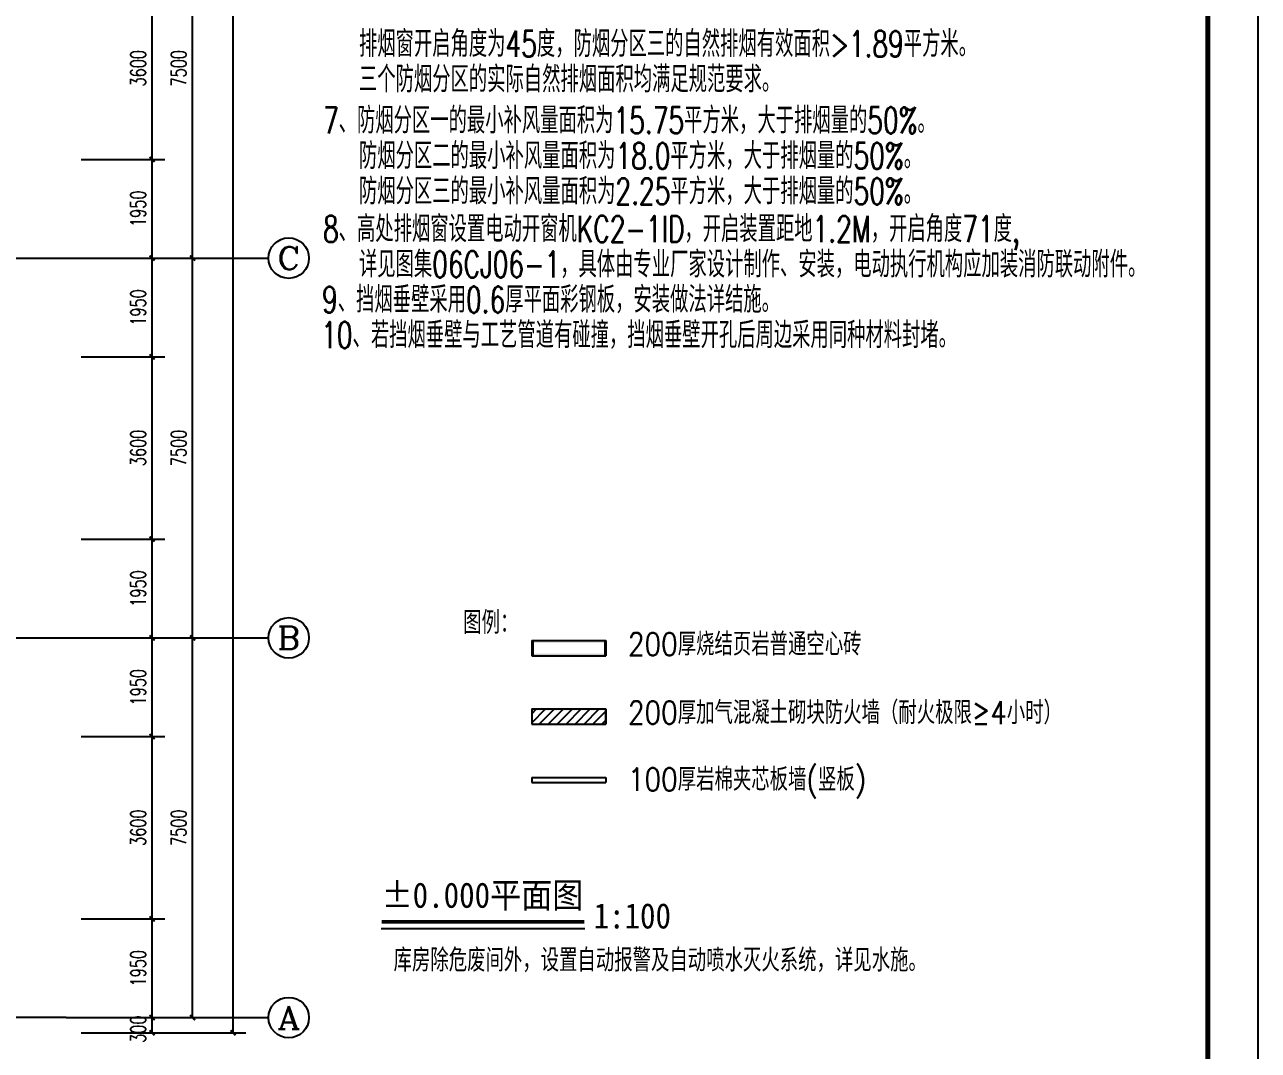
# Model space of a CAD drawing. Extents: x 4267484 to 4395158, y -674551 to -235742.
# Drawn here: x 4360780 to 4385158, y -415623 to -395366 of the extents above; entities that cross this region are included whole.
import ezdxf
from ezdxf.enums import TextEntityAlignment as Align

# ---------------------------------------------------------------- set-up
doc = ezdxf.new("R2010")
doc.units = 0
doc.header["$LTSCALE"] = 1000
doc.header["$MEASUREMENT"] = 0
doc.linetypes.add('DOTE', pattern=[2.42, 2, -0.2, 0.02, -0.2])
doc.layers.get('0').update_dxf_attribs({"linetype": 'CONTINUOUS'})
doc.layers.get('Defpoints').update_dxf_attribs({"linetype": 'CONTINUOUS'})
for name, color, linetype in [('AXIS', 3, 'CONTINUOUS'), ('AXIS_TEXT', 7, 'CONTINUOUS'), ('DOTE', 252, 'CONTINUOUS'), ('PUB_DIM', 3, 'CONTINUOUS'), ('PUB_HATCH', 8, 'CONTINUOUS'), ('PUB_TITLE', 4, 'CONTINUOUS'), ('PUB_WALL', 9, 'CONTINUOUS'), ('WALL', 2, 'CONTINUOUS'), ('WALL-MOVE', 6, 'CONTINUOUS'), ('图名', 15, 'CONTINUOUS')]:
    doc.layers.add(name, color=color, linetype=linetype)
doc.styles.add('_HZTXT', font='txt.shx', dxfattribs={"width": 0.8, "bigfont": 'HZTXT.shx'})
doc.styles.add('_TCH_AXIS', font='COMPLEX', dxfattribs={"bigfont": 'GBCBIG'})
doc.styles.add('_TCH_DIM_T3', font='SIMPLEX', dxfattribs={"width": 0.705882, "bigfont": 'GBCBIG'})
doc.styles.add('COMPLEX', font='COMPLEX')
doc.styles.add('HZ1', font='txt.shx', dxfattribs={"bigfont": 'hzdx.shx'})
doc.styles.add('宋体', font='', dxfattribs={"width": 0.7})
doc.styles.get('宋体').set_extended_font_data('SimSun')
doc.dimstyles.new('_TCH_ARCH&&100', dxfattribs={"dimtxt": 297.5, "dimasz": 100, "dimexe": 250, "dimexo": 300, "dimgap": 126.25, "dimtad": 1, "dimdec": 0, "dimzin": 0, "dimdsep": 46, "dimtxsty": '_TCH_DIM_T3', "dimblk": 'ARCHTICK', "dimcen": 0.09, "dimclrt": 7, "dimazin": 2, "dimtfac": 1, "dimtdec": 0, "dimtix": 1, "dimtmove": 2, "dimatfit": 3, "dimfxl": 0, "dimtolj": 1, "dimtzin": 0, "dimarcsym": 0})

# ---------------------------------------------------------------- blocks, each defined once
blk = doc.blocks.new('_ArchTick')
at = {"color": 0, "linetype": 'ByBlock', "const_width": 0.4}
blk.add_lwpolyline([(-0.5, -0.5), (0.5, 0.5)], dxfattribs=at)
blk = doc.blocks.new('*D127')
at = {"layer": 'Defpoints', "color": 0}
for p in [(4361598, -414977), (4363298, -414977), (4361598, -415277)]:
    blk.add_point(p, dxfattribs=at)
at = {"layer": 'PUB_DIM', "color": 0, "lineweight": -2}
for p, q in [((4361898, -414977), (4363548, -414977)), ((4363298, -415277), (4363298, -414977)), ((4361898, -415277), (4363548, -415277))]:
    blk.add_line(p, q, dxfattribs=at)
at = {"layer": 'PUB_DIM', "color": 0, "lineweight": -2, "xscale": 100, "yscale": 100, "zscale": 100}
for p, rotation in [((4363298, -414977), 90), ((4363298, -415277), 270)]:
    blk.add_blockref('_ArchTick', p, dxfattribs=dict(at, rotation=rotation))
at = {"layer": 'PUB_DIM', "color": 7, "insert": (4363023, -415206), "char_height": 297.5, "attachment_point": 5, "rotation": 90, "style": '_TCH_DIM_T3'}
blk.add_mtext('\\A1;300', dxfattribs=at)
blk = doc.blocks.new('*D128')
at = {"layer": 'Defpoints', "color": 0}
for p in [(4361598, -413027), (4363298, -413027), (4361598, -414977)]:
    blk.add_point(p, dxfattribs=at)
at = {"layer": 'PUB_DIM', "color": 0, "lineweight": -2}
for p, q in [((4361898, -413027), (4363548, -413027)), ((4363298, -414977), (4363298, -413027)), ((4361898, -414977), (4363548, -414977))]:
    blk.add_line(p, q, dxfattribs=at)
at = {"layer": 'PUB_DIM', "color": 0, "lineweight": -2, "xscale": 100, "yscale": 100, "zscale": 100}
for p, rotation in [((4363298, -413027), 90), ((4363298, -414977), 270)]:
    blk.add_blockref('_ArchTick', p, dxfattribs=dict(at, rotation=rotation))
at = {"layer": 'PUB_DIM', "color": 7, "insert": (4363023, -414002), "char_height": 297.5, "attachment_point": 5, "rotation": 90, "style": '_TCH_DIM_T3'}
blk.add_mtext('\\A1;1950', dxfattribs=at)
blk = doc.blocks.new('*D129')
at = {"layer": 'Defpoints', "color": 0}
for p in [(4361598, -409427), (4363298, -409427), (4361598, -413027)]:
    blk.add_point(p, dxfattribs=at)
at = {"layer": 'PUB_DIM', "color": 0, "lineweight": -2}
for p, q in [((4361898, -409427), (4363548, -409427)), ((4363298, -413027), (4363298, -409427)), ((4361898, -413027), (4363548, -413027))]:
    blk.add_line(p, q, dxfattribs=at)
at = {"layer": 'PUB_DIM', "color": 0, "lineweight": -2, "xscale": 100, "yscale": 100, "zscale": 100}
for p, rotation in [((4363298, -409427), 90), ((4363298, -413027), 270)]:
    blk.add_blockref('_ArchTick', p, dxfattribs=dict(at, rotation=rotation))
at = {"layer": 'PUB_DIM', "color": 7, "insert": (4363023, -411227), "char_height": 297.5, "attachment_point": 5, "rotation": 90, "style": '_TCH_DIM_T3'}
blk.add_mtext('\\A1;3600', dxfattribs=at)
blk = doc.blocks.new('*D130')
at = {"layer": 'Defpoints', "color": 0}
for p in [(4361598, -407477), (4363298, -407477), (4361598, -409427)]:
    blk.add_point(p, dxfattribs=at)
at = {"layer": 'PUB_DIM', "color": 0, "lineweight": -2}
for p, q in [((4361898, -407477), (4363548, -407477)), ((4363298, -409427), (4363298, -407477)), ((4361898, -409427), (4363548, -409427))]:
    blk.add_line(p, q, dxfattribs=at)
at = {"layer": 'PUB_DIM', "color": 0, "lineweight": -2, "xscale": 100, "yscale": 100, "zscale": 100}
for p, rotation in [((4363298, -407477), 90), ((4363298, -409427), 270)]:
    blk.add_blockref('_ArchTick', p, dxfattribs=dict(at, rotation=rotation))
at = {"layer": 'PUB_DIM', "color": 7, "insert": (4363023, -408452), "char_height": 297.5, "attachment_point": 5, "rotation": 90, "style": '_TCH_DIM_T3'}
blk.add_mtext('\\A1;1950', dxfattribs=at)
blk = doc.blocks.new('*D131')
at = {"layer": 'Defpoints', "color": 0}
for p in [(4361598, -405527), (4363298, -405527), (4361598, -407477)]:
    blk.add_point(p, dxfattribs=at)
at = {"layer": 'PUB_DIM', "color": 0, "lineweight": -2}
for p, q in [((4361898, -405527), (4363548, -405527)), ((4363298, -407477), (4363298, -405527)), ((4361898, -407477), (4363548, -407477))]:
    blk.add_line(p, q, dxfattribs=at)
at = {"layer": 'PUB_DIM', "color": 0, "lineweight": -2, "xscale": 100, "yscale": 100, "zscale": 100}
for p, rotation in [((4363298, -405527), 90), ((4363298, -407477), 270)]:
    blk.add_blockref('_ArchTick', p, dxfattribs=dict(at, rotation=rotation))
at = {"layer": 'PUB_DIM', "color": 7, "insert": (4363023, -406502), "char_height": 297.5, "attachment_point": 5, "rotation": 90, "style": '_TCH_DIM_T3'}
blk.add_mtext('\\A1;1950', dxfattribs=at)
blk = doc.blocks.new('*D132')
at = {"layer": 'Defpoints', "color": 0}
for p in [(4361598, -401927), (4363298, -401927), (4361598, -405527)]:
    blk.add_point(p, dxfattribs=at)
at = {"layer": 'PUB_DIM', "color": 0, "lineweight": -2}
for p, q in [((4361898, -401927), (4363548, -401927)), ((4363298, -405527), (4363298, -401927)), ((4361898, -405527), (4363548, -405527))]:
    blk.add_line(p, q, dxfattribs=at)
at = {"layer": 'PUB_DIM', "color": 0, "lineweight": -2, "xscale": 100, "yscale": 100, "zscale": 100}
for p, rotation in [((4363298, -401927), 90), ((4363298, -405527), 270)]:
    blk.add_blockref('_ArchTick', p, dxfattribs=dict(at, rotation=rotation))
at = {"layer": 'PUB_DIM', "color": 7, "insert": (4363023, -403727), "char_height": 297.5, "attachment_point": 5, "rotation": 90, "style": '_TCH_DIM_T3'}
blk.add_mtext('\\A1;3600', dxfattribs=at)
blk = doc.blocks.new('*D133')
at = {"layer": 'Defpoints', "color": 0}
for p in [(4361598, -399977), (4363298, -399977), (4361598, -401927)]:
    blk.add_point(p, dxfattribs=at)
at = {"layer": 'PUB_DIM', "color": 0, "lineweight": -2}
for p, q in [((4361898, -399977), (4363548, -399977)), ((4363298, -401927), (4363298, -399977)), ((4361898, -401927), (4363548, -401927))]:
    blk.add_line(p, q, dxfattribs=at)
at = {"layer": 'PUB_DIM', "color": 0, "lineweight": -2, "xscale": 100, "yscale": 100, "zscale": 100}
for p, rotation in [((4363298, -399977), 90), ((4363298, -401927), 270)]:
    blk.add_blockref('_ArchTick', p, dxfattribs=dict(at, rotation=rotation))
at = {"layer": 'PUB_DIM', "color": 7, "insert": (4363023, -400952), "char_height": 297.5, "attachment_point": 5, "rotation": 90, "style": '_TCH_DIM_T3'}
blk.add_mtext('\\A1;1950', dxfattribs=at)
blk = doc.blocks.new('*D134')
at = {"layer": 'Defpoints', "color": 0}
for p in [(4361598, -398027), (4363298, -398027), (4361598, -399977)]:
    blk.add_point(p, dxfattribs=at)
at = {"layer": 'PUB_DIM', "color": 0, "lineweight": -2}
for p, q in [((4361898, -398027), (4363548, -398027)), ((4363298, -399977), (4363298, -398027)), ((4361898, -399977), (4363548, -399977))]:
    blk.add_line(p, q, dxfattribs=at)
at = {"layer": 'PUB_DIM', "color": 0, "lineweight": -2, "xscale": 100, "yscale": 100, "zscale": 100}
for p, rotation in [((4363298, -398027), 90), ((4363298, -399977), 270)]:
    blk.add_blockref('_ArchTick', p, dxfattribs=dict(at, rotation=rotation))
at = {"layer": 'PUB_DIM', "color": 7, "insert": (4363023, -399002), "char_height": 297.5, "attachment_point": 5, "rotation": 90, "style": '_TCH_DIM_T3'}
blk.add_mtext('\\A1;1950', dxfattribs=at)
blk = doc.blocks.new('*D135')
at = {"layer": 'Defpoints', "color": 0}
for p in [(4361598, -394427), (4363298, -394427), (4361598, -398027)]:
    blk.add_point(p, dxfattribs=at)
at = {"layer": 'PUB_DIM', "color": 0, "lineweight": -2}
for p, q in [((4361898, -394427), (4363548, -394427)), ((4363298, -398027), (4363298, -394427)), ((4361898, -398027), (4363548, -398027))]:
    blk.add_line(p, q, dxfattribs=at)
at = {"layer": 'PUB_DIM', "color": 0, "lineweight": -2, "xscale": 100, "yscale": 100, "zscale": 100}
for p, rotation in [((4363298, -394427), 90), ((4363298, -398027), 270)]:
    blk.add_blockref('_ArchTick', p, dxfattribs=dict(at, rotation=rotation))
at = {"layer": 'PUB_DIM', "color": 7, "insert": (4363023, -396227), "char_height": 297.5, "attachment_point": 5, "rotation": 90, "style": '_TCH_DIM_T3'}
blk.add_mtext('\\A1;3600', dxfattribs=at)
blk = doc.blocks.new('*D347')
at = {"layer": 'AXIS', "color": 0, "lineweight": -2}
for p, q in [((4361898, -407477), (4364348, -407477)), ((4364098, -414977), (4364098, -407477)), ((4361898, -414977), (4364348, -414977))]:
    blk.add_line(p, q, dxfattribs=at)
at = {"layer": 'Defpoints', "color": 0}
for p in [(4361598, -407477), (4364098, -407477), (4361598, -414977)]:
    blk.add_point(p, dxfattribs=at)
at = {"layer": 'AXIS', "color": 0, "lineweight": -2, "xscale": 100, "yscale": 100, "zscale": 100}
for p, rotation in [((4364098, -407477), 90), ((4364098, -414977), 270)]:
    blk.add_blockref('_ArchTick', p, dxfattribs=dict(at, rotation=rotation))
at = {"layer": 'AXIS', "color": 7, "insert": (4363823, -411227), "char_height": 297.5, "attachment_point": 5, "rotation": 90, "style": '_TCH_DIM_T3'}
blk.add_mtext('\\A1;7500', dxfattribs=at)
blk = doc.blocks.new('*D348')
at = {"layer": 'AXIS', "color": 0, "lineweight": -2}
for p, q in [((4361898, -399977), (4364348, -399977)), ((4364098, -407477), (4364098, -399977)), ((4361898, -407477), (4364348, -407477))]:
    blk.add_line(p, q, dxfattribs=at)
at = {"layer": 'Defpoints', "color": 0}
for p in [(4361598, -399977), (4364098, -399977), (4361598, -407477)]:
    blk.add_point(p, dxfattribs=at)
at = {"layer": 'AXIS', "color": 0, "lineweight": -2, "xscale": 100, "yscale": 100, "zscale": 100}
for p, rotation in [((4364098, -399977), 90), ((4364098, -407477), 270)]:
    blk.add_blockref('_ArchTick', p, dxfattribs=dict(at, rotation=rotation))
at = {"layer": 'AXIS', "color": 7, "insert": (4363823, -403727), "char_height": 297.5, "attachment_point": 5, "rotation": 90, "style": '_TCH_DIM_T3'}
blk.add_mtext('\\A1;7500', dxfattribs=at)
blk = doc.blocks.new('*D349')
at = {"layer": 'AXIS', "color": 0, "lineweight": -2}
for p, q in [((4361898, -392477), (4364348, -392477)), ((4364098, -399977), (4364098, -392477)), ((4361898, -399977), (4364348, -399977))]:
    blk.add_line(p, q, dxfattribs=at)
at = {"layer": 'Defpoints', "color": 0}
for p in [(4361598, -392477), (4364098, -392477), (4361598, -399977)]:
    blk.add_point(p, dxfattribs=at)
at = {"layer": 'AXIS', "color": 0, "lineweight": -2, "xscale": 100, "yscale": 100, "zscale": 100}
for p, rotation in [((4364098, -392477), 90), ((4364098, -399977), 270)]:
    blk.add_blockref('_ArchTick', p, dxfattribs=dict(at, rotation=rotation))
at = {"layer": 'AXIS', "color": 7, "insert": (4363823, -396227), "char_height": 297.5, "attachment_point": 5, "rotation": 90, "style": '_TCH_DIM_T3'}
blk.add_mtext('\\A1;7500', dxfattribs=at)
blk = doc.blocks.new('*D353')
at = {"layer": 'AXIS', "color": 0, "lineweight": -2}
for p, q in [((4361898, -369677), (4365148, -369677)), ((4364898, -415277), (4364898, -369677)), ((4361898, -415277), (4365148, -415277))]:
    blk.add_line(p, q, dxfattribs=at)
at = {"layer": 'Defpoints', "color": 0}
for p in [(4361598, -369677), (4364898, -369677), (4361598, -415277)]:
    blk.add_point(p, dxfattribs=at)
at = {"layer": 'AXIS', "color": 0, "lineweight": -2, "xscale": 100, "yscale": 100, "zscale": 100}
for p, rotation in [((4364898, -369677), 90), ((4364898, -415277), 270)]:
    blk.add_blockref('_ArchTick', p, dxfattribs=dict(at, rotation=rotation))
at = {"layer": 'AXIS', "color": 7, "insert": (4364623, -392477), "char_height": 297.5, "attachment_point": 5, "rotation": 90, "style": '_TCH_DIM_T3'}
blk.add_mtext('\\A1;45600', dxfattribs=at)
blk = doc.blocks.new('_AXISO')
blk.add_circle((0, 0), 0.5)
at = {"layer": 'AXIS_TEXT', "style": 'COMPLEX', "width": 1.041667}
blk.add_attdef('A', text='', height=0.56, dxfattribs=at).set_placement((-0.25, -0.28), (0.25, -0.28), align=Align.FIT)

msp = doc.modelspace()

# ---------------------------------------------------------------- hatches: boundary and pattern name
at = {"layer": 'PUB_HATCH'}
h = msp.add_hatch(dxfattribs=at)
h.set_pattern_fill('普通砖', color=256, scale=50, style=0)
h.set_pattern_definition([(45, (0, 89.76), (-88.388383, 88.388383), [])])
h.paths.add_polyline_path([(4370801.6, -408881.3), (4370801.6, -409181.3), (4372266.6, -409181.3), (4372266.6, -408881.3)])
at = {"layer": 'PUB_WALL'}
for points in [[(4370801.6, -407529.2), (4372266.6, -407529.2), (4372266.6, -407569.2), (4370801.6, -407569.2)], [(4370801.6, -407529.2), (4370801.6, -407829.2), (4370841.6, -407829.2), (4370841.6, -407529.2)], [(4372266.6, -407529.2), (4372266.6, -407829.2), (4372226.6, -407829.2), (4372226.6, -407529.2)], [(4370801.6, -407829.2), (4372266.6, -407829.2), (4372266.6, -407789.2), (4370801.6, -407789.2)], [(4370801.6, -408881.3), (4372266.6, -408881.3), (4372266.6, -408906.3), (4370801.6, -408906.3)], [(4370801.6, -408881.3), (4370801.6, -409181.3), (4370826.6, -409181.3), (4370826.6, -408881.3)], [(4372266.6, -408881.3), (4372266.6, -409181.3), (4372241.6, -409181.3), (4372241.6, -408881.3)], [(4370801.6, -409181.3), (4372266.6, -409181.3), (4372266.6, -409156.3), (4370801.6, -409156.3)], [(4370801.6, -410233.5), (4372266.6, -410233.5), (4372266.6, -410253.5), (4370801.6, -410253.5)], [(4370801.6, -410233.5), (4370801.6, -410333.5), (4370821.6, -410333.5), (4370821.6, -410233.5)], [(4372266.6, -410233.5), (4372266.6, -410333.5), (4372246.6, -410333.5), (4372246.6, -410233.5)], [(4370801.6, -410333.5), (4372266.6, -410333.5), (4372266.6, -410313.5), (4370801.6, -410313.5)]]:
    msp.add_hatch(color=252, dxfattribs=at).paths.add_polyline_path(points)

# ---------------------------------------------------------------- linework, layer by layer
at = {"layer": 'AXIS', "color": 0}
for p, q in [((4361598.3, -399976.8), (4365598.3, -399976.8)), ((4361598.3, -407476.8), (4365598.3, -407476.8)), ((4361598.3, -414976.8), (4365598.3, -414976.8))]:
    msp.add_line(p, q, dxfattribs=at)
at = {"layer": 'DOTE', "linetype": 'DOTE'}
for p, q in [((4309598.3, -399976.8), (4361598.3, -399976.8)), ((4309598.3, -407476.8), (4361598.3, -407476.8)), ((4361598.3, -414976.8), (4309598.3, -414976.8))]:
    msp.add_line(p, q, dxfattribs=at)
at = {"layer": 'PUB_TITLE', "color": 4}
msp.add_lwpolyline([(4301057.7, -422737.3), (4385157.7, -422737.3), (4385157.7, -363337.3), (4301057.7, -363337.3)], close=True, dxfattribs=at)
at = {"layer": 'PUB_TITLE', "color": 4, "const_width": 100}
msp.add_lwpolyline([(4303557.7, -421737.3), (4384157.7, -421737.3), (4384157.7, -364337.3), (4303557.7, -364337.3)], close=True, dxfattribs=at)
at = {"layer": 'WALL', "color": 252}
for p, q in [((4370801.6, -407529.2), (4372266.6, -407529.2)), ((4370801.6, -407529.2), (4370801.6, -407829.2)), ((4372266.6, -407529.2), (4372266.6, -407829.2)), ((4370801.6, -407829.2), (4372266.6, -407829.2)), ((4370801.6, -408881.3), (4372266.6, -408881.3)), ((4370801.6, -408881.3), (4370801.6, -409181.3)), ((4372266.6, -408881.3), (4372266.6, -409181.3)), ((4370801.6, -409181.3), (4372266.6, -409181.3))]:
    msp.add_line(p, q, dxfattribs=at)
at = {"layer": 'WALL-MOVE', "color": 252}
for p, q in [((4370801.6, -410233.5), (4372266.6, -410233.5)), ((4370801.6, -410233.5), (4370801.6, -410333.5)), ((4372266.6, -410233.5), (4372266.6, -410333.5)), ((4370801.6, -410333.5), (4372266.6, -410333.5))]:
    msp.add_line(p, q, dxfattribs=at)
at = {"layer": '图名'}
msp.add_line((4367826.5, -413219.7), (4371851.3, -413219.7), dxfattribs=at)
at = {"layer": '图名', "const_width": 70, "elevation": 23999.8}
msp.add_lwpolyline([(4367836.3, -413086.5), (4371841.4, -413086.5)], dxfattribs=at)

# ---------------------------------------------------------------- block references
at = {"layer": 'AXIS', "color": 0}
ref = msp.add_blockref('_AXISO', (4365998.3, -399976.8), dxfattribs=dict(at, xscale=800, yscale=800, zscale=800))
ref.add_attrib('A', 'C', dxfattribs={"layer": 'AXIS_TEXT', "color": 0, "height": 452.5, "style": '_TCH_AXIS', "width": 1.4}).set_placement((4365772.1, -400203.1), (4366224.6, -400203.1), align=Align.FIT)
ref = msp.add_blockref('_AXISO', (4365998.3, -407476.8), dxfattribs=dict(at, xscale=800, yscale=800, zscale=800))
ref.add_attrib('A', 'B', dxfattribs={"layer": 'AXIS_TEXT', "color": 0, "height": 452.5, "style": '_TCH_AXIS', "width": 1.235294}).set_placement((4365772.1, -407703.1), (4366224.6, -407703.1), align=Align.FIT)
ref = msp.add_blockref('_AXISO', (4365998.3, -414976.8), dxfattribs=dict(at, xscale=800, yscale=800, zscale=800))
ref.add_attrib('A', 'A', dxfattribs={"layer": 'AXIS_TEXT', "color": 0, "height": 452.5, "style": '_TCH_AXIS', "width": 1.166667}).set_placement((4365772.1, -415203.1), (4366224.6, -415203.1), align=Align.FIT)

# ---------------------------------------------------------------- texts
at = {"color": 4, "style": 'HZ1', "width": 0.85}
for s, p in [('图例：', (4369445.8, -407400.2)), ('200厚烧结页岩普通空心砖', (4372700.9, -407826.1)), ('200厚加气混凝土砌块防火墙（耐火极限≥4小时）', (4372700.9, -409178.2)), ('100厚岩棉夹芯板墙(竖板)', (4372700.9, -410496.6)), ('库房除危废间外，设置自动报警及自动喷水灭火系统，详见水施。', (4368069.8, -414067.2))]:
    msp.add_text(s, height=450, dxfattribs=at).set_placement(p)
at = {"layer": 'PUB_DIM', "style": '_HZTXT', "width": 0.7}
for s, p in [('排烟窗开启角度为45度，防烟分区三的自然排烟有效面积>1.89平方米。', (4367386, -396003.1)), ('三个防烟分区的实际自然排烟面积均满足规范要求。', (4367386, -396703.1)), ('7、防烟分区一的最小补风量面积为15.75平方米，大于排烟量的50%%%。', (4366675.1, -397515.2)), ('防烟分区二的最小补风量面积为18.0平方米，大于排烟量的50%%%。', (4367386, -398215.2)), ('防烟分区三的最小补风量面积为2.25平方米，大于排烟量的50%%%。', (4367386, -398915.2)), ('8、高处排烟窗设置电动开窗机KC2-1ID，开启装置距地1.2M，开启角度71度,', (4366675.1, -399658.9)), ('详见图集06CJ06-1，具体由专业厂家设计制作、安装，电动执行机构应加装消防联动附件。', (4367386, -400358.9)), ('9、挡烟垂壁采用0.6厚平面彩钢板，安装做法详结施。', (4366656.6, -401054)), ('10、若挡烟垂壁与工艺管道有碰撞，挡烟垂壁开孔后周边采用同种材料封堵。', (4366638.2, -401754))]:
    msp.add_text(s, height=517.085, dxfattribs=at).set_placement(p)
at = {"layer": '图名', "style": '宋体', "width": 0.9}
for s, p in [('%%P0.000平面图', (4367834.6, -412807.8)), ('1:100', (4372021.3, -413216.6))]:
    msp.add_text(s, height=500, dxfattribs=at).set_placement(p)

# ---------------------------------------------------------------- dimensions: what is measured, and where the dimension line sits
at = {"layer": 'AXIS', "color": 0}
for p1, p2, distance, picture, middle in [((4361598.3, -415276.8), (4361598.3, -369676.8), -3300, '*D353', (4364623.3, -392476.8)), ((4361598.3, -399976.8), (4361598.3, -392476.8), -2500, '*D349', (4363823.3, -396226.8)), ((4361598.3, -407476.8), (4361598.3, -399976.8), -2500, '*D348', (4363823.3, -403726.8)), ((4361598.3, -414976.8), (4361598.3, -407476.8), -2500, '*D347', (4363823.3, -411226.8))]:
    dim = msp.add_aligned_dim(p1=p1, p2=p2, distance=distance, dimstyle='_TCH_ARCH&&100', dxfattribs=at)
    dim.commit()
    dim.dimension.update_dxf_attribs({"geometry": picture, "text_midpoint": middle})
at = {"layer": 'PUB_DIM', "color": 0}
for p1, p2, picture, middle in [((4361598.3, -398026.8), (4361598.3, -394426.8), '*D135', (4363023.3, -396226.8)), ((4361598.3, -399976.8), (4361598.3, -398026.8), '*D134', (4363023.3, -399001.8)), ((4361598.3, -401926.8), (4361598.3, -399976.8), '*D133', (4363023.3, -400951.8)), ((4361598.3, -405526.8), (4361598.3, -401926.8), '*D132', (4363023.3, -403726.8)), ((4361598.3, -407476.8), (4361598.3, -405526.8), '*D131', (4363023.3, -406501.8)), ((4361598.3, -409426.8), (4361598.3, -407476.8), '*D130', (4363023.3, -408451.8)), ((4361598.3, -413026.8), (4361598.3, -409426.8), '*D129', (4363023.3, -411226.8)), ((4361598.3, -414976.8), (4361598.3, -413026.8), '*D128', (4363023.3, -414001.8))]:
    dim = msp.add_aligned_dim(p1=p1, p2=p2, distance=-1700, dimstyle='_TCH_ARCH&&100', dxfattribs=at)
    dim.commit()
    dim.dimension.update_dxf_attribs({"geometry": picture, "text_midpoint": middle})
dim = msp.add_linear_dim(base=(4363298.3, -414976.8), p1=(4361598.3, -415276.8), p2=(4361598.3, -414976.8), angle=90, dimstyle='_TCH_ARCH&&100', dxfattribs=at)
dim.commit()
dim.dimension.update_dxf_attribs({"geometry": '*D127', "text_midpoint": (4363023.3, -415205.8), "dimtype": 129})

doc.saveas('drawing.dxf')
